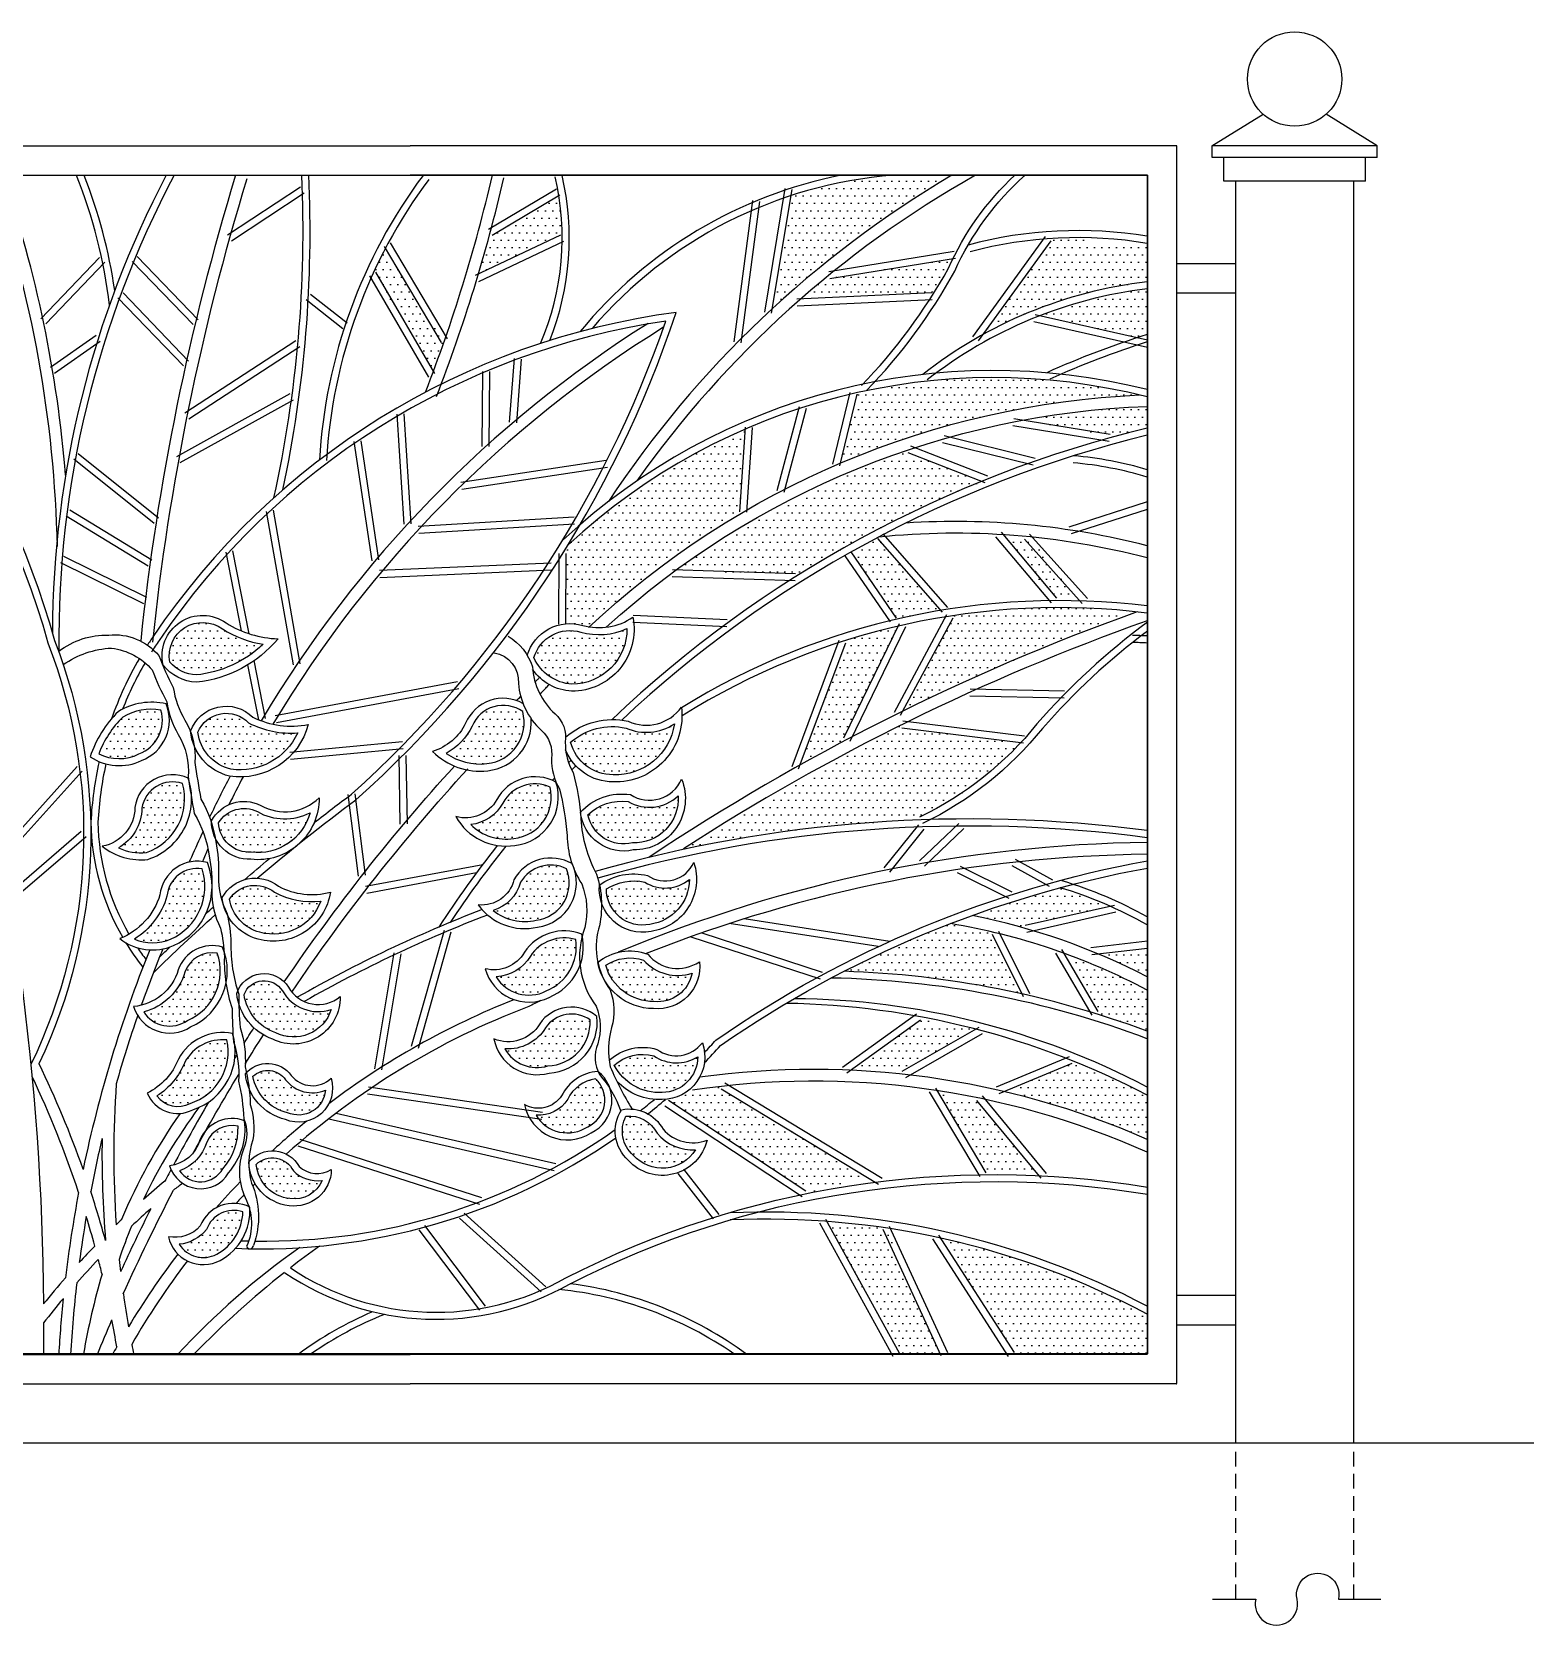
# Model space of a CAD drawing. Extents: x -51224 to -13975, y -20628 to 9094.
# Drawn here: x -42707 to -41440, y -13189 to -11838 of the extents above; entities that cross this region are included whole.
import ezdxf

# ---------------------------------------------------------------- set-up
doc = ezdxf.new("R2010")
doc.units = 0
doc.header["$LTSCALE"] = 5
doc.header["$MEASUREMENT"] = 0
doc.linetypes.add('HIDDEN', pattern=[0.375, 0.25, -0.125])
doc.layers.get('0').update_dxf_attribs({"linetype": 'CONTINUOUS'})
for name, color, linetype in [('0-MISC', 2, 'CONTINUOUS'), ('0-T_BLOCK', 7, 'CONTINUOUS'), ('1', 8, 'CONTINUOUS'), ('4', 4, 'CONTINUOUS'), ('5', 5, 'CONTINUOUS')]:
    doc.layers.add(name, color=color, linetype=linetype)
pattern_1 = [(0, (-24336.928, -16433.38), (3.125, 6.25), [0, -6.25])]

msp = doc.modelspace()

# ---------------------------------------------------------------- hatches: boundary and pattern name
at = {"layer": '0-T_BLOCK'}
h = msp.add_hatch(dxfattribs=at)
h.set_pattern_fill('DOTS', color=2, scale=100, style=0)
h.set_pattern_definition(pattern_1)
h.paths.add_polyline_path([(-42597.4, -12413.1, 0.175439), (-42629.7, -12419.1, 0.105699), (-42650, -12450.2, 0.237244), (-42616, -12450.4, 0.397699)])
h.paths.add_polyline_path([(-42566, -12431.9, 0.310147), (-42538, -12463.3, 0.331679), (-42481.3, -12432.6, -0.135102), (-42522.9, -12424.1, 0.543135)])
h.paths.add_polyline_path([(-42510.7, -12357.4, -0.100632), (-42545.2, -12344.3, 0.678632), (-42589.8, -12372.4, 0.206557), (-42567.4, -12383.4, 0.164112)])
h = msp.add_hatch(dxfattribs=at)
h.set_pattern_fill('DOTS', color=2, scale=100, style=0)
h.set_pattern_definition(pattern_1)
h.paths.add_polyline_path([(-42290.5, -12414.5, 0.482854), (-42333.4, -12426.8, -0.154289), (-42355.5, -12449.9, 0.179163), (-42320.8, -12458.6, 0.461066)])
h.paths.add_polyline_path([(-42248.8, -12391.2, 0.417538), (-42202.1, -12344, -0.175458), (-42241.2, -12347.1, 0.418152), (-42281, -12368.7, 0.279623)])
h.paths.add_polyline_path([(-42249.9, -12440.5, 0.343085), (-42213.9, -12468, 0.38732), (-42161.9, -12424.8, -0.256991), (-42202.9, -12428.4, 0.238603)])
h.paths.add_polyline_path([(-42334.5, -12510.3, 0.24176), (-42298, -12522, 0.456924), (-42267.3, -12478.4, 0.389161), (-42307.1, -12491.7, -0.243716)])
h.paths.add_polyline_path([(-42235.2, -12501.9, 0.426582), (-42197.3, -12525.8, 0.442508), (-42158.6, -12485.9, -0.33145), (-42201.2, -12490.7, 0.226597)])
h.paths.add_polyline_path([(-42253.4, -12547.7, 0.39265), (-42292.3, -12559.2, -0.260347), (-42315.6, -12583.1, 0.23301), (-42279, -12591.3, 0.495449)])
h.paths.add_polyline_path([(-42182.7, -12594.9, 0.373248), (-42149.1, -12556.8, -0.320781), (-42187, -12559.1, 0.200376), (-42219.5, -12564.9, 0.475515)])
h.paths.add_polyline_path([(-42245.5, -12607.7, 0.326721), (-42284, -12621.8, -0.251251), (-42313, -12639.4, 0.39085), (-42270.6, -12651.4, 0.3487)])
h.paths.add_polyline_path([(-42220.1, -12629.6, 0.339354), (-42179.2, -12660.3, 0.393018), (-42146.9, -12636.3, -0.301065), (-42188, -12625.2, 0.228285)])
h.paths.add_polyline_path([(-42233.4, -12676, 0.420371), (-42271.1, -12682.6, -0.283595), (-42305.6, -12700.4, 0.353449), (-42269.2, -12715, 0.418172)])
h.paths.add_polyline_path([(-42179.3, -12706.4, 0.251352), (-42212.9, -12714.4, 0.293768), (-42172.3, -12737.5, 0.413856), (-42142.1, -12707.1, -0.30026)])
h.paths.add_polyline_path([(-42235.3, -12766.5, 0.53355), (-42228.7, -12725.8, 0.246148), (-42252.3, -12743.2, -0.274357), (-42279.2, -12756.8, 0.426612)])
h.paths.add_polyline_path([(-42176.5, -12772.1, 0.313802), (-42203, -12757.6, 0.343134), (-42196.7, -12790.7, 0.501929), (-42143.9, -12786.1, -0.234383)])
h = msp.add_hatch(dxfattribs=at)
h.set_pattern_fill('DOTS', color=2, scale=100, style=0)
h.set_pattern_definition(pattern_1)
h.paths.add_polyline_path([(-42501, -12567.6, 0.442519), (-42539.1, -12573.4, 0.299569), (-42513.4, -12601.6, 0.391506), (-42461.7, -12575.2, -0.155677)])
h.paths.add_polyline_path([(-42562.4, -12547.7, 0.432961), (-42592.2, -12571, -0.183281), (-42619.8, -12607.4, 0.206915), (-42589.1, -12607.4, 0.385547)])
h.paths.add_polyline_path([(-42611.9, -12669.2, 0.422404), (-42574.9, -12676.5, 0.395718), (-42549.6, -12619.3, 0.365015), (-42576.9, -12635.3, -0.262488)])
h.paths.add_polyline_path([(-42500, -12686.8, 0.460328), (-42452.9, -12667.1, -0.355755), (-42494.3, -12651.3, 0.619419), (-42526.8, -12654.3, 0.281137)])
h.paths.add_polyline_path([(-42633.4, -12530.1, 0.130987), (-42609.6, -12533.9, 0.397526), (-42579, -12475.4, 0.465603), (-42613.4, -12496.3, -0.265033)])
h = msp.add_hatch(dxfattribs=at)
h.set_pattern_fill('DOTS', color=2, scale=100, style=0)
h.set_pattern_definition(pattern_1)
h.paths.add_polyline_path([(-42515.5, -12499.3, 0.389173), (-42548.4, -12508.7, 0.421821), (-42520.8, -12533.7, 0.177215), (-42490, -12526.6, -0.001399), (-42482.9, -12520.9, 0.132187), (-42470.8, -12500.3, -0.249963)])
h = msp.add_hatch(dxfattribs=at)
h.set_pattern_fill('DOTS', color=2, scale=100, style=0)
h.set_pattern_definition(pattern_1)
h.paths.add_polyline_path([(-42600.7, -12740.4, 0.371501), (-42572.6, -12746.7, 0.386808), (-42541.3, -12692.9, 0.301201), (-42577, -12711.7, -0.158313)])
h.paths.add_polyline_path([(-42489.9, -12754.6, 0.519187), (-42457.8, -12735.6, -0.334927), (-42491.6, -12726.7, 0.4558), (-42519.3, -12723.7, 0.302013)])
h.paths.add_polyline_path([(-42516.5, -12798.5, 0.356511), (-42487.9, -12827.5, 0.345546), (-42460.7, -12812, -0.232717), (-42485, -12804, 0.508622)])
h.paths.add_polyline_path([(-42531.9, -12766, 0.356786), (-42558.5, -12779.7, -0.242894), (-42581.5, -12803.8, 0.556781), (-42544.8, -12802.1, 0.193031)])
h.paths.add_polyline_path([(-42558.6, -12853.7, -0.199447), (-42581.9, -12866.2, 0.391269), (-42550.2, -12874.7, 0.271334), (-42527.8, -12838.7, 0.407719)])
at = {"layer": '1'}
h = msp.add_hatch(dxfattribs=at)
h.set_pattern_fill('DOTS', color=2, scale=100, style=0)
h.set_pattern_definition(pattern_1)
h.paths.add_polyline_path([(-41926.5, -11959.6), (-41976.3, -11959.6, 0.058953), (-42062.8, -11976.9), (-42078.8, -12072.7, -0.062968)])
h = msp.add_hatch(dxfattribs=at)
h.set_pattern_fill('DOTS', color=2, scale=100, style=0)
h.set_pattern_definition(pattern_1)
h.paths.add_polyline_path([(-42406.2, -12022.8, 0.03394), (-42411.8, -12031.1, 0.006633), (-42416.8, -12041.7), (-42366.1, -12125.7, 0.003684), (-42359.2, -12106.7, -0.000203), (-42357.4, -12101.6)])
h.paths.add_polyline_path([(-42258.3, -12010.2, 0.051876), (-42257.5, -11998.3, 0.005273), (-42257.8, -11993.5, 0.069358), (-42261.8, -11978.1), (-42318.8, -12011.2, -0.00598), (-42327.9, -12043.1)])
h = msp.add_hatch(dxfattribs=at)
h.set_pattern_fill('DOTS', color=2, scale=100, style=0)
h.set_pattern_definition(pattern_1)
h.paths.add_polyline_path([(-41760.8, -12017.4), (-41840.9, -12013.1), (-41899.8, -12094.2, -0.045603), (-41835, -12066.3, -0.050154), (-41760.8, -12049.9)])
h.paths.add_polyline_path([(-41760.8, -12056, 0.062845), (-41851.6, -12078.6), (-41769.8, -12097.2), (-41760.8, -12094.7)])
h = msp.add_hatch(dxfattribs=at)
h.set_pattern_fill('DOTS', color=2, scale=100, style=0)
h.set_pattern_definition(pattern_1)
h.paths.add_polyline_path([(-41933.2, -12044.9, 0.000677), (-41932.6, -12043.8, 0.046061), (-41926.6, -12030.4), (-42034, -12046.9, 0.006898), (-42052.5, -12062.6), (-41943.6, -12059, 0.055018)])
h = msp.add_hatch(dxfattribs=at)
h.set_pattern_fill('DOTS', color=2, scale=100, style=0)
h.set_pattern_definition(pattern_1)
h.paths.add_polyline_path([(-42101.8, -12176.4, 0.047497), (-42182.9, -12218.7, 0.04172), (-42252.1, -12273.2, -0.001406), (-42255, -12277.8), (-42253.9, -12338.4, -0.029876), (-42244, -12340.3, -0.030577), (-42239.5, -12341.4, 0.026905), (-42234.1, -12342.5, -0.068441), (-42106.4, -12244.9)])
h.paths.add_polyline_path([(-41770.4, -12146, 0.049915), (-41866.9, -12131.7, 0.007436), (-41882.6, -12131.2, 0.064152), (-42007, -12145.3), (-42021.2, -12203.7, -0.088793)])
h.paths.add_polyline_path([(-41901.3, -12219.2), (-41943.3, -12202.9), (-41967.6, -12193.9, 0.051965), (-42160.9, -12294.8), (-42055.1, -12297.6, -0.043163)])
h = msp.add_hatch(dxfattribs=at)
h.set_pattern_fill('DOTS', color=2, scale=100, style=0)
h.set_pattern_definition(pattern_1)
h.paths.add_polyline_path([(-41760.8, -12155.6, 0.016771), (-41809, -12159, 0.021269), (-41864.8, -12167.4), (-41788.5, -12181.1, -0.007125), (-41760.8, -12174)])
h = msp.add_hatch(dxfattribs=at)
h.set_pattern_fill('DOTS', color=2, scale=100, style=0)
h.set_pattern_definition(pattern_1)
h.paths.add_polyline_path([(-41860.8, -12266.3, 0.004474), (-41872.3, -12265.3), (-41882, -12265.8), (-41839, -12320.3, -0.008665), (-41817.8, -12320.5)])
h.paths.add_polyline_path([(-41772.4, -12329.6, 0.063677), (-41925.6, -12333), (-41967.5, -12412.9, -0.005616), (-41908.5, -12385.9, -0.006126), (-41865.8, -12367.4, -0.008716)])
h.paths.add_polyline_path([(-41868.7, -12441.5), (-41971.4, -12426.8), (-42154.2, -12530.9, -0.020091), (-42057.2, -12514.8, -0.021363), (-41959.4, -12506.5, 0.09798)])
h = msp.add_hatch(dxfattribs=at)
h.set_pattern_fill('DOTS', color=2, scale=100, style=0)
h.set_pattern_definition(pattern_1)
h.paths.add_polyline_path([(-41989.5, -12267.6), (-42007.4, -12276.5, 0.001349), (-42012.1, -12279.1), (-41973.3, -12336, -0.013923), (-41954.7, -12332, -0.007756), (-41936.1, -12328.6)])
h = msp.add_hatch(dxfattribs=at)
h.set_pattern_fill('DOTS', color=2, scale=100, style=0)
h.set_pattern_definition(pattern_1)
h.paths.add_polyline_path([(-41972.2, -12341.9, 0.018895), (-42016.2, -12353.9), (-42055.2, -12459.7, -0.000667), (-42050.8, -12457.2, -0.072237), (-42020, -12440.5), (-42010.9, -12421.9)])
h = msp.add_hatch(dxfattribs=at)
h.set_pattern_fill('DOTS', color=2, scale=100, style=0)
h.set_pattern_definition(pattern_1)
h.paths.add_polyline_path([(-41813.5, -12570.9, 0.009549), (-41834.6, -12563.8, 0.021131), (-41909.5, -12587.4, -0.018498), (-41869.2, -12596.9), (-41792.6, -12579.4, 0.015675)])
h.paths.add_polyline_path([(-41892.9, -12601.2, 0.01617), (-41927.8, -12594.2, 0.026634), (-42018, -12634.7, -0.025971), (-41934.6, -12641.7, -0.020328), (-41867.3, -12653.5)])
h.paths.add_polyline_path([(-41831.1, -12619.5), (-41803, -12671.1, -0.013836), (-41760.8, -12685.5), (-41760.8, -12650.6, 0.034969)])
h = msp.add_hatch(dxfattribs=at)
h.set_pattern_fill('DOTS', color=2, scale=100, style=0)
h.set_pattern_definition(pattern_1)
h.paths.add_polyline_path([(-41760.8, -12615), (-41800.5, -12619.6), (-41777.3, -12631.1, -0.008224), (-41760.8, -12639.3)])
h = msp.add_hatch(dxfattribs=at)
h.set_pattern_fill('DOTS', color=2, scale=100, style=0)
h.set_pattern_definition(pattern_1)
h.paths.add_polyline_path([(-42124.2, -12732.6), (-42146.6, -12735.6), (-42157, -12740, -0.01747), (-42159.3, -12741), (-42166.8, -12744.2), (-42046.7, -12822.6, -0.131285), (-41997.6, -12814.3, -0.001749), (-41992.1, -12813.6)])
h.paths.add_polyline_path([(-41906.8, -12684.1), (-41953.2, -12675.8), (-42011.7, -12718.6), (-41968.6, -12719.5)])
h.paths.add_polyline_path([(-41905.7, -12744.2), (-41937.8, -12737.9), (-41897.5, -12805.6), (-41881.7, -12807.2, -0.009044), (-41852.9, -12808)])
h.paths.add_polyline_path([(-41790.8, -12725, 0.02691), (-41824.6, -12712.5), (-41863.6, -12728.7), (-41881.9, -12736.8, -0.045422), (-41760.8, -12777.3), (-41760.8, -12739.7, 0.012188)])
h = msp.add_hatch(dxfattribs=at)
h.set_pattern_fill('DOTS', color=2, scale=100, style=0)
h.set_pattern_definition(pattern_1)
h.paths.add_polyline_path([(-41982.7, -12852.3, 0.00242), (-41989.3, -12851.4, -0.065094), (-42032.1, -12847.7), (-41972.1, -12959.1), (-41935.6, -12959.1)])
h.paths.add_polyline_path([(-41935.1, -12861.1), (-41872.7, -12959.1), (-41760.8, -12959.1), (-41760.8, -12925.5, 0.067862)])

# ---------------------------------------------------------------- linework, layer by layer
at = {"color": 3}
for p, q in [((-43036, -11934.6), (-42385.9, -11934.6)), ((-41735.8, -11934.6), (-42385.9, -11934.6)), ((-41735.8, -12984.1), (-41735.8, -11934.6)), ((-43011, -11959.6), (-42385.9, -11959.6)), ((-41760.8, -11959.6), (-42385.9, -11959.6)), ((-41760.8, -12959.1), (-41760.8, -11959.6)), ((-41685.8, -12034.6), (-41735.8, -12034.6)), ((-41685.8, -12059.6), (-41735.8, -12059.6))]:
    msp.add_line(p, q, dxfattribs=at)
for p, q in [((-41565.8, -11934.6), (-41705.8, -11934.6)), ((-41705.8, -11944.6), (-41705.8, -11934.6)), ((-41565.8, -11944.6), (-41705.8, -11944.6)), ((-41695.8, -11964.6), (-41695.8, -11944.6)), ((-41575.8, -11964.6), (-41575.8, -11944.6)), ((-41565.8, -11944.6), (-41565.8, -11934.6)), ((-41575.8, -11964.6), (-41695.8, -11964.6)), ((-41685.8, -13034.6), (-41685.8, -11964.6)), ((-41585.8, -13034.6), (-41585.8, -11964.6))]:
    msp.add_line(p, q)
msp.add_lwpolyline([(-43011, -11959.6), (-41760.8, -11959.6), (-41760.8, -12959.1), (-43011, -12959.1)], close=True, dxfattribs=at)
msp.add_circle((-41635.9, -11878), 40)
at = {"layer": '0-MISC', "color": 8}
msp.add_lwpolyline([(-41705.5, -13167.2), (-41668.9, -13167.2, 1.253566), (-41633.8, -13167.2, -1.253566), (-41598.7, -13167.2), (-41562.9, -13167.2)], format="xyb", dxfattribs=at)
at = {"layer": '0-T_BLOCK'}
for p, q in [((-41706, -11934.6), (-41662.7, -11907.7)), ((-41565.8, -11934.6), (-41609.2, -11907.7))]:
    msp.add_line(p, q, dxfattribs=at)
for centre in [(-41761.3, -12959.1), (-41736.3, -12984.1)]:
    msp.add_arc(centre, 0.5, 270, 0, dxfattribs=at)
at = {"layer": '1'}
for p, q in [((-42540.8, -12010.2), (-42479, -11969.5)), ((-42319.4, -12005.2), (-42261.9, -11971.2)), ((-42085.3, -12075.6), (-42067.9, -11970.8)), ((-42079.4, -12076.6), (-42062, -11971.8)), ((-42537.5, -12015.2), (-42475.7, -11974.5)), ((-42316.4, -12010.3), (-42258.9, -11976.3)), ((-42111.3, -12100.9), (-42095.4, -11981)), ((-42105.3, -12101.7), (-42089.4, -11981.8)), ((-42330.4, -12044.2), (-42258.3, -12010.2)), ((-41908.9, -12096.5), (-41847.3, -12011.6)), ((-42359.4, -12101.4), (-42407.8, -12020)), ((-42354.2, -12098.3), (-42402.7, -12016.9)), ((-42327.8, -12049.6), (-42255.7, -12015.6)), ((-42031, -12041.2), (-41924.5, -12024)), ((-41904, -12100), (-41842.5, -12015.2)), ((-42699.2, -12081.3), (-42649.3, -12029.3)), ((-42694.9, -12085.5), (-42645, -12033.4)), ((-42570.1, -12086.3), (-42621.7, -12032.8)), ((-42565.8, -12082.1), (-42617.4, -12028.6)), ((-42030.1, -12047.1), (-41923.5, -12030)), ((-42370, -12130.8), (-42420.2, -12044.9)), ((-42364.9, -12127.8), (-42415, -12041.9)), ((-42578.2, -12121.3), (-42633.8, -12063.5)), ((-42573.9, -12117.2), (-42629.4, -12059.3)), ((-42474.1, -12065), (-42443.1, -12089.5)), ((-42470.4, -12060.3), (-42439.3, -12084.8)), ((-42058, -12064.3), (-41943.6, -12059)), ((-42057.7, -12070.3), (-41943.3, -12065)), ((-41855.9, -12077.7), (-41760.8, -12099.3)), ((-41857.2, -12083.5), (-41760.8, -12105.4)), ((-42690.9, -12122.4), (-42652.1, -12095.3)), ((-42687.5, -12127.4), (-42648.7, -12100.3)), ((-42576.9, -12161.2), (-42482.8, -12099.7)), ((-42573.6, -12166.2), (-42479.5, -12104.7)), ((-42301.6, -12169.1), (-42297.4, -12115)), ((-42295.6, -12169.5), (-42291.4, -12115.5)), ((-42324.9, -12189.7), (-42324.4, -12125.9)), ((-42318.9, -12189.7), (-42318.4, -12125.9)), ((-42583.8, -12198.1), (-42487.7, -12144.8)), ((-42027.6, -12204.5), (-42012.8, -12143.9)), ((-42021.7, -12205.9), (-42007, -12145.3)), ((-42580.9, -12203.3), (-42484.8, -12150.1)), ((-42074.6, -12226.8), (-42055.7, -12155.6)), ((-42068.8, -12228.3), (-42049.9, -12157.1)), ((-42391.1, -12255.6), (-42396.9, -12162.3)), ((-42385.2, -12255.2), (-42390.9, -12161.9)), ((-42106.4, -12244.9), (-42101.5, -12173.2)), ((-42100.4, -12245.3), (-42095.6, -12173.6)), ((-41874.9, -12171.8), (-41793.2, -12185.2)), ((-41873.9, -12165.9), (-41792.2, -12179.3)), ((-42418.3, -12286.7), (-42433.4, -12185.5)), ((-42412.4, -12285.8), (-42427.4, -12184.7)), ((-41934.5, -12186.1), (-41857.5, -12205.3)), ((-41933.1, -12180.3), (-41856, -12199.4)), ((-42603.1, -12255), (-42671.2, -12200.5)), ((-42599.4, -12250.4), (-42667.4, -12195.8)), ((-42343.1, -12219.9), (-42219.6, -12201.2)), ((-41898.3, -12220.3), (-41963.7, -12194.9)), ((-41896.1, -12214.7), (-41961.5, -12189.4)), ((-42342.2, -12225.9), (-42218.7, -12207.1)), ((-41827, -12257.7), (-41760.8, -12236.4)), ((-42608, -12291.1), (-42677.6, -12248.7)), ((-42604.9, -12286), (-42674.5, -12243.6)), ((-42485, -12374.9), (-42507.8, -12244.8)), ((-42479.1, -12373.9), (-42501.8, -12243.7)), ((-42379.1, -12257.1), (-42246.9, -12249.3)), ((-42378.7, -12263.1), (-42246.5, -12255.3)), ((-41825.2, -12263.4), (-41760.8, -12242.7)), ((-41989.5, -12267.6), (-41934.9, -12330)), ((-41985, -12263.7), (-41930.4, -12326.1)), ((-41889.5, -12266.2), (-41842.5, -12322.2)), ((-41884.9, -12262.3), (-41837.9, -12318.3)), ((-41816, -12322.7), (-41865.1, -12268.1)), ((-41811.5, -12318.6), (-41860.6, -12264.1)), ((-42529.1, -12345.9), (-42542.1, -12279.2)), ((-42522.5, -12348.4), (-42536.2, -12278.1)), ((-42260, -12340.3), (-42259.6, -12280.4)), ((-42254, -12340.3), (-42253.6, -12280.5)), ((-42017.2, -12282.3), (-41978.8, -12338.4)), ((-42012.2, -12278.9), (-41973.9, -12335.1)), ((-42611.9, -12323.1), (-42682.1, -12288.3)), ((-42609.3, -12317.7), (-42679.5, -12282.9)), ((-42412, -12294.6), (-42266.3, -12288.2)), ((-42411.7, -12300.6), (-42266.1, -12294.2)), ((-42163.6, -12293.8), (-42059.3, -12297.3)), ((-42163.8, -12299.8), (-42059.5, -12303.3)), ((-42117.2, -12336.7), (-42196.9, -12333)), ((-41975.3, -12414.8), (-41930.9, -12332)), ((-41970, -12417.6), (-41925.6, -12334.8)), ((-42117.5, -12342.7), (-42197.2, -12339)), ((-42018.1, -12436.8), (-41971.1, -12339.8)), ((-42012.7, -12439.4), (-41965.7, -12342.4)), ((-42062.1, -12460.9), (-42022.2, -12353.9)), ((-42056.5, -12463), (-42016.6, -12356)), ((-42514.4, -12421.4), (-42523.5, -12374.7)), ((-42508.6, -12420.3), (-42518.1, -12371.2)), ((-42500.3, -12417.7), (-42345.9, -12388.9)), ((-42499.2, -12423.6), (-42344.8, -12394.8)), ((-41911.3, -12401.1), (-41831.2, -12402.8)), ((-41911.1, -12395.1), (-41831.1, -12396.8)), ((-41968.9, -12428.3), (-41865.9, -12441)), ((-41968.2, -12422.4), (-41865.1, -12435)), ((-42392.5, -12440), (-42487.9, -12449)), ((-42391.9, -12446), (-42487.3, -12455)), ((-42394.3, -12509.8), (-42395.4, -12451.8)), ((-42388.3, -12509.7), (-42389.4, -12451.7)), ((-42734.6, -12534.4), (-42668.4, -12461)), ((-42730.2, -12538.4), (-42664, -12465)), ((-42429.7, -12554), (-42438.6, -12484.8)), ((-42423.8, -12553.2), (-42432.6, -12484.1)), ((-41984, -12547), (-41954.7, -12510.4)), ((-41954, -12541.1), (-41920.6, -12509.4)), ((-42728.1, -12570.3), (-42664.8, -12515.8)), ((-42724.2, -12574.8), (-42660.8, -12520.3)), ((-41979.3, -12550.7), (-41950, -12514.1)), ((-41949.9, -12545.4), (-41916.4, -12513.7)), ((-42423.8, -12562.4), (-42324.4, -12544)), ((-42422.7, -12568.3), (-42329.7, -12551)), ((-41922.1, -12551), (-41878.3, -12572.7)), ((-41919.5, -12545.6), (-41875.6, -12567.3)), ((-41875.8, -12545), (-41844.1, -12562.4)), ((-41872.9, -12539.7), (-41841.2, -12557.2)), ((-41864.4, -12595.5), (-41788.7, -12578.5)), ((-41979.2, -12609.3), (-42102.8, -12590.2)), ((-41863.1, -12601.4), (-41787.4, -12584.4)), ((-42384.7, -12698.2), (-42356.9, -12599.7)), ((-42378.9, -12699.8), (-42351.2, -12601.3)), ((-42148, -12605.4), (-42038.3, -12641)), ((-42138.7, -12602.1), (-42036.5, -12635.3)), ((-41989, -12613.8), (-42115.3, -12594.2)), ((-41892.4, -12603.3), (-41866.1, -12656)), ((-41887, -12600.6), (-41860.7, -12653.4)), ((-42399.8, -12619), (-42416.1, -12717.4)), ((-42393.9, -12620), (-42410.2, -12718.4)), ((-41838.8, -12619.2), (-41807.9, -12671.9)), ((-41833.7, -12616.2), (-41802.7, -12668.8)), ((-41808.6, -12614.6), (-41760.8, -12608.9)), ((-41807.9, -12620.5), (-41760.8, -12615)), ((-42019.2, -12716), (-41956.7, -12670.9)), ((-42015.7, -12720.8), (-41953.2, -12675.8)), ((-41968.6, -12719.5), (-41903.5, -12682.2)), ((-41965.7, -12724.7), (-41900.5, -12687.4)), ((-41888.8, -12732.7), (-41826.9, -12707)), ((-41886.5, -12738.2), (-41824.6, -12712.5)), ((-42422.1, -12738.5), (-42274.4, -12760)), ((-42421.3, -12732.6), (-42273.6, -12754.1)), ((-41988.9, -12815.6), (-42122.1, -12734.7)), ((-41985.7, -12810.4), (-42119, -12729.6)), ((-41902.6, -12808.7), (-41945.5, -12736.8)), ((-41897.5, -12805.6), (-41940.3, -12733.8)), ((-41901, -12740.4), (-41846.5, -12806.3)), ((-42448.8, -12755), (-42262.4, -12797.8)), ((-42053.6, -12826.1), (-42170.1, -12749.2)), ((-42050.3, -12821.1), (-42166.8, -12744.2)), ((-41905.7, -12744.2), (-41851.1, -12810.1)), ((-42455, -12759.7), (-42263.7, -12803.6)), ((-42325.1, -12826.9), (-42479.1, -12777.3)), ((-42327, -12832.6), (-42480.9, -12783)), ((-42128.6, -12844.6), (-42158.7, -12806.3)), ((-42123.9, -12840.9), (-42154, -12802.6)), ((-42344.1, -12844.1), (-42274.8, -12906.6)), ((-42340.1, -12839.7), (-42270.8, -12902.2)), ((-42038.9, -12847.9), (-41976.6, -12961.1)), ((-42033.6, -12845), (-41971.4, -12958.2)), ((-42378.5, -12854), (-42327.1, -12922.2)), ((-42373.7, -12850.4), (-42322.3, -12918.6)), ((-41935.6, -12960.9), (-41984.9, -12853.7)), ((-41930.1, -12958.4), (-41979.5, -12851.1)), ((-41878.5, -12961.3), (-41942.6, -12861.7)), ((-41873.5, -12958), (-41937.6, -12858.4))]:
    msp.add_line(p, q, dxfattribs=at)
at = {"layer": '1', "color": 1, "linetype": 'HIDDEN', "ltscale": 10}
for p, q in [((-41685.8, -13167.2), (-41685.8, -13037.7)), ((-41585.8, -13167.2), (-41585.8, -13037.7))]:
    msp.add_line(p, q, dxfattribs=at)
at = {"layer": '1', "color": 4}
for points in [[(-42986.3, -11959.6, -0.147388), (-42772.3, -12358.4, -0.063736), (-42696.9, -12916.8, -0.063736)], [(-42975.1, -11959.6, -0.174235), (-42693.2, -12356, -0.208179), (-42707.6, -12713.7, -0.208179)], [(-42964.7, -11959.6, -0.171094), (-42687.5, -12354.1, -0.205998), (-42700.7, -12713.1, -0.205998)], [(-42003.3, -12138, 0.066058), (-41929.4, -12038.3, -0.099356), (-41873.3, -11959.6, -0.099356)], [(-41998.9, -12142.2, 0.066191), (-41924.1, -12040.9, -0.106475), (-41864.4, -11959.6)], [(-42160.3, -12075.9, 0.214516), (-42603.9, -12350.7, 0.007589), (-42609, -12358.5, 0.007589)], [(-42515.8, -12555.8, -0.016374), (-42432, -12489.3, 0.13015), (-42160.3, -12075.9)], [(-42169.2, -12083.2, 0.210495), (-42598.9, -12354.1, 0.009874), (-42605.4, -12364.1, 0.009874)], [(-42184.2, -12085.3, 0.118379), (-42512.3, -12422.2, 0.118379)], [(-42171, -12088.5, 0.119547), (-42502.4, -12425.1)], [(-42467.4, -12508.6, -0.006045), (-42435.8, -12484.6, 0.127504), (-42169.2, -12083.2, 0.127504)], [(-42234.7, -12343.2, -0.179235), (-41767.4, -12145.9, -0.179235)], [(-42219.6, -12342.8, -0.177385), (-41760.8, -12155.6, -0.177385)], [(-42286.7, -12366.7, -0.414967), (-42239.5, -12341.4, 0.218355), (-42197, -12334.4, -0.473511), (-42249, -12397.2, -0.226882), (-42282.1, -12378.8, -0.226882)], [(-42684, -12363.3, -0.168907), (-42641.6, -12349.5, -0.249457), (-42599.1, -12366.9, 0.03088), (-42586.8, -12394, 0.100136), (-42577, -12421.6, -0.158377), (-42568.6, -12457.6, 0.008948), (-42563.4, -12488.7, -0.100671), (-42550.8, -12524.7, -0.062282), (-42548.6, -12553.9, 0.120989), (-42541.2, -12585.9, -0.052555), (-42537.9, -12610.4, 0.089477), (-42531.3, -12654.1, 0.022272), (-42530.1, -12682.4, -0.097925), (-42525.9, -12715.6, -0.050393), (-42521.5, -12747.6, -0.112896), (-42519.4, -12777.6, 0.1518), (-42520.4, -12814.3, -0.192061), (-42518.9, -12867.2, -16.256874)], [(-41760.8, -12338.7, 0.054888), (-41854.4, -12424.9, -0.112657), (-41954, -12503.9)], [(-41760.8, -12346.2, 0.052903), (-41849.8, -12428.8, -0.112551), (-41951.5, -12509.4)], [(-42680.1, -12374.6, -0.14309), (-42639.2, -12360.6, -0.184664), (-42604.7, -12379.1, 0.03088), (-42592.4, -12406.1, 0.100136), (-42582.6, -12433.8, -0.158377), (-42574.2, -12469.8, 0.008948), (-42569, -12500.9, -0.100671), (-42556.4, -12536.8, -0.062282), (-42554.2, -12566.1, 0.120989), (-42546.8, -12598, -0.052555), (-42543.5, -12622.5, 0.089477), (-42536.9, -12666.3, 0.022272), (-42535.7, -12694.6, -0.097925), (-42531.5, -12727.8, -0.050393), (-42527.1, -12759.8, -0.209993), (-42527.4, -12785.5, 0.197948), (-42526, -12826.5, -0.229576), (-42524.6, -12868, -16.256874)], [(-42302.9, -12350.5, -0.186863), (-42282.3, -12376.6, 0.1907), (-42263.1, -12416.3, -0.252134), (-42254.4, -12440.3, 0.139232), (-42247.7, -12466, -0.045981), (-42241.1, -12505.4, 0.111), (-42227.9, -12552.3, -0.144561), (-42226.2, -12598.9, 0.22353), (-42216.4, -12650.4, -0.165363), (-42215.1, -12682.3, 0.118044), (-42216.2, -12715.8, 0.037668), (-42197.7, -12751.6, 0.037668)], [(-42615.6, -12369.4, 0.045842), (-42639.3, -12420.7)], [(-42610.8, -12373.1, 0.036089), (-42629.8, -12412.3)], [(-42314.6, -12364.5, -0.378866), (-42294.1, -12390.5, 0.1907), (-42274.8, -12430.3, -0.252134), (-42266.1, -12454.3, 0.139232), (-42259.4, -12479.9, -0.045981), (-42252.9, -12519.4, 0.140758), (-42240.5, -12560.5, -0.155026), (-42237.8, -12597.5, 0.256829), (-42228.2, -12664.3, -0.165363), (-42226.8, -12696.2, 0.232015), (-42225.4, -12722.3, -0.096099), (-42207.3, -12753.2, -0.096099)], [(-42280.3, -12389.7, -0.000437), (-42278.2, -12387.6, -0.000975), (-42276.3, -12385.5, -0.000975)], [(-42290.3, -12407.5, 0.446759), (-42338.9, -12424.3, -0.203971), (-42366.9, -12448.3, 0.225979), (-42320.2, -12464.6, 0.405502), (-42283.4, -12420.5, 0.405502)], [(-42295.7, -12405.1, -0.000738), (-42292.2, -12401.5)], [(-42275.9, -12399.4, -0.001039), (-42270.9, -12394.6, -0.001437), (-42268.2, -12391.5, -0.001437)], [(-42254.1, -12436.2, -0.242831), (-42201, -12422.7, 0.358992), (-42155.9, -12410.7, -0.464995), (-42214, -12474, -0.308457), (-42254.1, -12447, -0.308457)], [(-42649.7, -12456.9, 0.04199), (-42656.7, -12508.1, 0.127799), (-42629.7, -12606)], [(-42644, -12458.8, 0.041284), (-42650.7, -12508.2, 0.127883), (-42624.4, -12603.2)], [(-42538.6, -12469.3, 0.009651), (-42556, -12504, 0.009651)], [(-42527.6, -12469.8, 0.006661), (-42539.7, -12493.4, 0.006661)], [(-42492.7, -12643.7, -0.03452), (-42348.4, -12460.6)], [(-42486.4, -12652.3, -0.035921), (-42337, -12462.9)], [(-42561.6, -12516.1, 0.005939), (-42571.4, -12537.9, 0.001097), (-42573.5, -12542.2)], [(-42490, -12526.6, -0.001399), (-42482.9, -12520.9)], [(-41760.8, -12525.4, 0.095937), (-42209.6, -12618.6, 0.095937)], [(-42557.4, -12530.9, 0.00294), (-42562.1, -12541.7)], [(-42526.5, -12557, -0.004235), (-42505.3, -12539.1)], [(-41760.8, -12535.4, 0.091364), (-42185.8, -12619.7, 0.091364)], [(-42136.5, -12712.3, 0.009677), (-42122.7, -12697.6, -0.106682), (-41760.8, -12547.1)], [(-42136.3, -12703.5, 0.006895), (-42126.6, -12693, -0.107168), (-41760.8, -12541)], [(-42545.9, -12573.9, -0.000136), (-42545.2, -12573.3, -0.000136)], [(-42603.9, -12636.2, -0.011043), (-42551.3, -12586.8)], [(-42559, -12585.6, -0.001243), (-42552.9, -12580.2, -0.001243)], [(-42543.8, -12580.1, -0.00001), (-42543.7, -12580, -0.00001)], [(-42627.1, -12610.5, 0.031268), (-42612.6, -12631.1, 0.031268)], [(-42617.2, -12614.7, 0.015546), (-42610.1, -12624.6, 0.015546)], [(-42595.7, -12615.7, 0.011897), (-42614, -12663.5, 0.011897)], [(-42598.5, -12622.6, -0.001895), (-42589.5, -12614)], [(-42275.3, -12659.6, 0.002359), (-42285.4, -12664.6, 0.092106), (-42491, -12789.8, 0.092106)], [(-42297.9, -12658.8, 0.067671), (-42455, -12747.1, 0.067671)], [(-42617, -12672.2, 0.014067), (-42635.2, -12730, 0.014067)], [(-42526.8, -12695.8, -0.002318), (-42518.4, -12682.6, -0.002318)], [(-42525.8, -12713.1, -0.004305), (-42510.3, -12688.6, -0.004305)], [(-42217.1, -12710.1, -0.260156), (-42176.7, -12700.9, 0.410248), (-42138.1, -12695.3, -0.512348), (-42172.1, -12743.5, -0.222218), (-42210.7, -12727.8, -0.452913)], [(-42534.6, -12708.4, -0.000498), (-42532.8, -12705.5, -0.000498)], [(-42213.1, -12714.5, -0.253116), (-42179.3, -12706.4, 0.30026), (-42142.1, -12707.1, -0.413856), (-42172.3, -12737.5, -0.293768), (-42212.9, -12714.4, -0.293768)], [(-42569.3, -12787.9, -0.011299), (-42531.3, -12722.1)], [(-42206.6, -12752.1, -0.332028), (-42171.5, -12768.7, 0.311183), (-42134.1, -12777.9, -0.601436), (-42201, -12795, -0.370087), (-42206.6, -12752.1, -1.078008)], [(-42190.6, -12752.9, 0.007346), (-42178.8, -12743.3)], [(-42184.3, -12755.6, 0.009249), (-42169.5, -12743.3)], [(-42517.7, -12863.5, 0.159494), (-42212, -12768.9)], [(-42473.7, -12761.8, 0.014382), (-42502.8, -12786.9, 0.014382)], [(-42203, -12757.6, -0.313802), (-42176.5, -12772.1, 0.234383), (-42143.9, -12786.1, -0.501929), (-42196.7, -12790.7, -0.343134), (-42203, -12757.6, -0.343134)], [(-42647.2, -12776.4, 0.010714), (-42656.8, -12821.5)], [(-42534, -12869.6, 0.163819), (-42211.5, -12775.9)], [(-42521.5, -12804.7, 0.000338), (-42522.2, -12805.4)], [(-42487.5, -12886.3, 0.284288), (-42253.8, -12894.7, -0.16057), (-41760.8, -12817.7)], [(-42629.2, -12908.3, -0.014535), (-42586.6, -12820.3)], [(-42530, -12813.3, 0.011364), (-42550.8, -12835.5)], [(-42517.5, -12814.8, 0.001037), (-42519.4, -12816.7)], [(-42492.1, -12890.4, 0.285875), (-42250.9, -12900, -0.160848), (-41760.8, -12823.8, -0.160848)], [(-42526.9, -12824.4, 0.00371), (-42533.6, -12831.5)], [(-42529.2, -12863.2, 0.00309), (-42522.8, -12863.4, 0.00309)], [(-42582.9, -12874.5, 0.027871), (-42624.8, -12936.1, 0.027871)], [(-42574.8, -12880.3, 0.032327), (-42622.1, -12951.1, 0.032327)], [(-42668.7, -12899, 0.014161), (-42674, -12959.6)], [(-42680.2, -12912.3, 0.010932), (-42684, -12959.6)], [(-42651.2, -12959.6, -0.004733), (-42638.9, -12930.3, -0.004733)], [(-42696.9, -12932.8, -0.003033), (-42697, -12959.8)], [(-42634.8, -12953.2, 0.002735), (-42638.3, -12959.6)]]:
    msp.add_lwpolyline(points, format="xyb", dxfattribs=at)
for points in [[(-42595.4, -12375, -0.693512), (-42541.9, -12339.3, 0.134591), (-42498, -12352.7, -0.196581), (-42567.2, -12389.5, -0.220919)], [(-42589.8, -12372.4, -0.678632), (-42545.2, -12344.3, 0.100632), (-42510.7, -12357.4, -0.164112), (-42567.4, -12383.4, -0.206557)], [(-42281, -12368.7, -0.418152), (-42241.2, -12347.1, 0.175458), (-42202.1, -12344, -0.417538), (-42248.8, -12391.2, -0.279623)], [(-42592.9, -12407.9, 0.196169), (-42633.4, -12414.4, 0.121333), (-42657.3, -12452.8, 0.267544), (-42613.7, -12455.9, 0.424854)], [(-42597.4, -12413.1, 0.175439), (-42629.7, -12419.1, 0.105699), (-42650, -12450.2, 0.237244), (-42616, -12450.4, 0.397699)], [(-42572.1, -12431, -0.548134), (-42519.3, -12419.2, 0.16447), (-42472.3, -12425.4, -0.381849), (-42539.2, -12469.2, -0.322068)], [(-42566, -12431.9, -0.543135), (-42522.9, -12424.1, 0.135102), (-42481.3, -12432.6, -0.331679), (-42538, -12463.3, -0.310147)], [(-42290.5, -12414.5, 0.482854), (-42333.4, -12426.8, -0.154289), (-42355.5, -12449.9, 0.179163), (-42320.8, -12458.6, 0.461066)], [(-42249.9, -12440.5, -0.238603), (-42202.9, -12428.4, 0.256991), (-42161.9, -12424.8, -0.38732), (-42213.9, -12468, -0.343085)], [(-42574.2, -12470.8, 0.500179), (-42619.4, -12495.8, -0.361189), (-42647, -12528.7, 0.198244), (-42608.3, -12539.8, 0.417673)], [(-42262.3, -12474.2, 0.414303), (-42312.5, -12489.1, -0.350219), (-42347.1, -12503.4, 0.319457), (-42297.2, -12527.9, 0.476626)], [(-42241.6, -12499.8, -0.251803), (-42199.2, -12484.9, 0.458485), (-42155.8, -12471.8, -0.537347), (-42196.7, -12531.8, -0.446147)], [(-42579, -12475.4, 0.465603), (-42613.4, -12496.3, -0.265033), (-42633.4, -12530.1, 0.130987), (-42609.6, -12533.9, 0.397526)], [(-42267.3, -12478.4, 0.391824), (-42307.3, -12492, -0.241606), (-42334.5, -12510.3, 0.24176), (-42298, -12522, 0.456924)], [(-42554.4, -12507.1, -0.407265), (-42512.7, -12494, 0.334187), (-42463.1, -12487.5, -0.451391), (-42521, -12539.7, -0.43311)], [(-42548.4, -12508.7, -0.389173), (-42515.5, -12499.3, 0.249963), (-42470.8, -12500.3, -0.372734), (-42520.8, -12533.7, -0.421821)], [(-42235.2, -12501.9, -0.226597), (-42201.2, -12490.7, 0.33145), (-42158.6, -12485.9, -0.442508), (-42197.3, -12525.8, -0.426582)], [(-42248.7, -12543.4, 0.418208), (-42297.9, -12557, -0.375782), (-42328.2, -12578.4, 0.303142), (-42278, -12597.2, 0.511006)], [(-42557.9, -12542.5, 0.461543), (-42598.1, -12569.8, -0.22665), (-42632.2, -12607, 0.275832), (-42586.7, -12612.9, 0.404152)], [(-42562.4, -12547.7, 0.432961), (-42592.2, -12571, -0.183281), (-42619.8, -12607.4, 0.206915), (-42589.1, -12607.4, 0.385547)], [(-42253.4, -12547.7, 0.39265), (-42292.3, -12559.2, -0.260347), (-42315.6, -12583.1, 0.23301), (-42279, -12591.3, 0.495449)], [(-42225.4, -12561.6, -0.223258), (-42184.6, -12553.5, 0.465813), (-42145.4, -12542.4, -0.46848), (-42181.7, -12600.9, -0.501171)], [(-42545.4, -12572.1, -0.458959), (-42497.7, -12562.5, 0.192137), (-42453.6, -12567.5, -0.451828), (-42514.9, -12607.4, -0.314399)], [(-42539.1, -12573.4, -0.442519), (-42501, -12567.6, 0.155677), (-42461.7, -12575.2, -0.391506), (-42513.4, -12601.6, -0.299569)], [(-42219.5, -12564.9, -0.200376), (-42187, -12559.1, 0.320781), (-42149.1, -12556.8, -0.373248), (-42182.7, -12594.9, -0.475515)], [(-42240.3, -12603.2, 0.353852), (-42289.1, -12618.6, -0.336315), (-42322.4, -12632.5, 0.473401), (-42268.2, -12656.8, 0.369671)], [(-42245.5, -12607.7, 0.326721), (-42284, -12621.8, -0.251251), (-42313, -12639.4, 0.39085), (-42270.6, -12651.4, 0.3487)], [(-42545.1, -12614.2, 0.399739), (-42582.6, -12633.4, -0.308794), (-42620.6, -12664.6, 0.497927), (-42572.1, -12681.8, 0.411249)], [(-42549.6, -12619.3, 0.365015), (-42576.9, -12635.3, -0.262488), (-42611.9, -12669.2, 0.422404), (-42574.9, -12676.5, 0.395718)], [(-42226.8, -12627.1, -0.265182), (-42184.5, -12620.1, 0.39236), (-42140.7, -12626.6, -0.481), (-42179.5, -12666.3, -0.361947)], [(-42220.1, -12629.6, -0.228285), (-42188, -12625.2, 0.301065), (-42146.9, -12636.3, -0.393018), (-42179.2, -12660.3, -0.339354)], [(-42533, -12653.6, -0.644225), (-42489.1, -12648.2, 0.466611), (-42445.3, -12656.1, -0.560733), (-42502.4, -12692.3, -0.28756)], [(-42526.8, -12654.3, -0.619419), (-42494.3, -12651.3, 0.355755), (-42452.9, -12667.1, -0.460328), (-42500, -12686.8, -0.281137)], [(-42227.6, -12673, 0.448313), (-42276.1, -12679.3, -0.375465), (-42314.9, -12692, 0.441065), (-42268.2, -12721, 0.431955)], [(-42233.4, -12676, 0.420371), (-42271.1, -12682.6, -0.283595), (-42305.6, -12700.4, 0.353449), (-42269.2, -12715, 0.418172)], [(-42536.5, -12687.5, 0.33136), (-42582.5, -12709.2, -0.186911), (-42608.9, -12738.1, 0.435587), (-42570.3, -12752.2, 0.407127)], [(-42541.3, -12692.9, 0.301201), (-42577, -12711.7, -0.158313), (-42600.7, -12740.4, 0.371501), (-42572.6, -12746.7, 0.386808)], [(-42525.7, -12721.7, -0.494509), (-42486.8, -12723.1, 0.439154), (-42453, -12725.4, -0.636382), (-42491.8, -12760.4, -0.317352)], [(-42519.3, -12723.7, -0.4558), (-42491.6, -12726.7, 0.334927), (-42457.8, -12735.6, -0.519187), (-42489.9, -12754.6, -0.302013)], [(-42226.8, -12719.6, 0.263581), (-42257.5, -12740.2, -0.398737), (-42289, -12747.7, 0.531899), (-42232.4, -12771.7, 0.558843)], [(-42228.7, -12725.8, 0.246148), (-42252.3, -12743.2, -0.274357), (-42279.2, -12756.8, 0.426612), (-42235.3, -12766.5, 0.53355)], [(-42526.3, -12761.5, 0.40531), (-42564.2, -12777.6, -0.306295), (-42590, -12799.6, 0.652669), (-42539.9, -12805.6, 0.209826)], [(-42531.9, -12766, 0.356786), (-42558.5, -12779.7, -0.242894), (-42581.5, -12803.8, 0.556781), (-42544.8, -12802.1, 0.193031)], [(-42522.7, -12796.3, -0.529954), (-42480.1, -12800.3, 0.331441), (-42452.8, -12802.9, -0.451642), (-42488.6, -12833.5, -0.376142)], [(-42516.5, -12798.5, -0.508622), (-42485, -12804, 0.232717), (-42460.7, -12812, -0.345546), (-42487.9, -12827.5, -0.356511)], [(-42521.9, -12834.7, 0.438946), (-42563.9, -12850.6, -0.269356), (-42590.9, -12859.8, 0.496727), (-42547.2, -12879.9, 0.293647)], [(-42527.8, -12838.7, 0.407719), (-42558.6, -12853.7, -0.199447), (-42581.9, -12866.2, 0.393474), (-42550, -12874.6, 0.270151)]]:
    msp.add_lwpolyline(points, format="xyb", close=True, dxfattribs=at)
for centre, radius, start, end in [((-43721.2, -12298), 1036.4, 1.3009, 19.0566), ((-43721.2, -12298), 1046.4, 4.6013, 18.8676), ((-41849.7, -12350.4), 839.6, 152.2618, 179.8112), ((-41842.5, -12353.1), 841.3, 152.1139, 180.672), ((-43060.6, -12118), 422.4, 6.5685, 22.0108), ((-43060.6, -12118), 428.4, 8.1317, 21.6868), ((-40521.9, -12575.4), 2104.2, 162.9839, 173.9752), ((-40521.9, -12575.4), 2094.2, 162.9839, 173.9752), ((-43527.8, -12006.8), 1051, 347.568, 2.5721), ((-43527.8, -12006.8), 1057, 348.0114, 2.5721), ((-42014.8, -12227.5), 448.9, 143.3717, 176.6376), ((-42014.8, -12227.5), 442.9, 143.3717, 176.6376), ((-43654.8, -11647.2), 1374.6, 338.8321, 346.8629), ((-43654.8, -11647.2), 1384.6, 338.8321, 346.8629), ((-42483.2, -12012.9), 226.2, 336.7533, 13.2718), ((-42486.3, -12013.2), 235.3, 338.4301, 13.1518), ((-41946.6, -12333.9), 381.5, 101.1312, 140.6696), ((-41946.6, -12333.9), 375.5, 94.5367, 139.3943), ((-41474.4, -12727.4), 891, 120.4908, 146.5448), ((-41474.4, -12727.4), 881, 119.3675, 144.7331), ((-41819.7, -12365.5), 359, 80.5686, 105.0193), ((-41819.7, -12365.5), 353, 80.4068, 105.0193), ((-41716.5, -12427.1), 379.8, 96.7092, 128.1613), ((-41716.5, -12427.1), 373.8, 96.8174, 128.1613), ((-41526.3, -12838.4), 779.9, 107.5052, 114.2016), ((-41526.3, -12838.4), 773.9, 107.6454, 114.2016), ((-41891.4, -12660.2), 535, 75.8751, 132.9888), ((-41891.4, -12660.2), 529, 75.7115, 132.9888), ((-41525, -13147.4), 1001.6, 103.6201, 133.5244), ((-41525, -13147.4), 995.6, 103.7037, 133.2038), ((-41849.6, -12508.2), 311.8, 73.4661, 85.1281), ((-41849.6, -12508.2), 305.8, 73.1322, 85.1281), ((-41923.5, -12904.6), 651.4, 75.5405, 93.697), ((-41923.5, -12904.6), 641.4, 75.31, 95.8644), ((-41835.5, -12930), 609.7, 82.967, 121.6916), ((-41131, -14115.4), 1896.2, 109.675, 123.7147), ((-41835.5, -12930), 603.7, 82.8967, 121.9992), ((-41131, -14115.4), 1886.2, 109.508, 122.8542), ((-41775.2, -12623.8), 273.9, 86.9838, 89.6084), ((-41775.2, -12623.8), 267.9, 86.9162, 89.6084), ((-41525, -13147.4), 1001.6, 136.3241, 136.5), ((-41525, -13147.4), 1001.6, 137.5127, 137.6581), ((-41525, -13147.4), 995.6, 136.3681, 136.6442), ((-41525, -13147.4), 995.6, 137.6726, 137.7056), ((-41911.6, -13655.4), 1149.9, 82.4654, 106.0226), ((-41911.6, -13655.4), 1143.9, 82.4257, 105.9941), ((-41625.1, -13071.9), 876.2, 141.6342, 147.1989), ((-41525, -13147.4), 995.6, 141.5699, 146.1763), ((-41938.5, -12908.5), 360, 60.4357, 73.2384), ((-41938.5, -12908.5), 366, 60.9671, 73.2384), ((-41911.6, -13655.4), 1149.9, 111.07, 119.7202), ((-41911.6, -13655.4), 1143.9, 110.9319, 119.5512), ((-42018, -13136.7), 559.9, 62.66, 78.8244), ((-42018, -13136.7), 549.9, 62.12, 80.5549), ((-41600.3, -13023.3), 1085.6, 157.9954, 168.2736), ((-42043.6, -13439.9), 799.6, 69.2898, 88.9482), ((-42043.6, -13439.9), 805.6, 69.4511, 88.1765), ((-42065.5, -13314), 656.1, 62.3305, 89.5547), ((-42078.2, -13346.9), 685.1, 62.4059, 89.0757), ((-43483, -13093.1), 869.7, 19.5101, 25.9043), ((-43483, -13093.1), 859.7, 18.3689, 25.4334), ((-42043.8, -13421.8), 693.9, 65.9346, 98.5189), ((-42043.8, -13421.8), 703.9, 66.2976, 97.9035), ((-41785.5, -12790.7), 851.8, 175.911, 183.9636), ((-42189.9, -13029.6), 477.8, 144.9511, 157.2834), ((-42189.9, -13029.6), 467.8, 143.3249, 154.4849), ((-41095.6, -13596), 1690.7, 149.8051, 151.879), ((-41785.5, -12790.7), 861.8, 179.0493, 184.8202), ((-41095.6, -13596), 1690.7, 152.0276, 152.3964), ((-41600.3, -13023.3), 1085.6, 169.3247, 173.1983), ((-43483, -13093.1), 869.7, 15.3322, 18.1974), ((-42122.9, -13381), 738.2, 129.643, 131.4967), ((-42335.7, -13147.7), 412.5, 126.1331, 127.4667), ((-41095.6, -13596), 1690.7, 153.2902, 155.2973), ((-42335.7, -13147.7), 412.5, 130.9213, 133.9798), ((-41600.3, -13023.3), 1075.6, 170.3292, 172.4327), ((-43483, -13093.1), 859.7, 15.2008, 16.9413), ((-42122.9, -13381), 738.2, 133.4496, 133.957), ((-42083.9, -13532.2), 693.3, 62.2291, 92.5623), ((-42083.9, -13532.2), 687.3, 61.9654, 92.5623), ((-42189.9, -13029.6), 467.8, 157.5415, 161.2251), ((-42122.9, -13381), 738.2, 135.9436, 137.4311), ((-42088.2, -13419.9), 675.9, 125.3907, 137.0877), ((-42521.8, -12867.1), 2.93, 199.2462, 358.0177), ((-42007.7, -13504.6), 782.7, 125.5428, 127.8098), ((-42122.9, -13381), 728.2, 136.4201, 138.5509), ((-43483, -13093.1), 859.7, 13.5545, 14.4202), ((-41785.5, -12790.7), 851.8, 185.951, 186.6522), ((-42007.7, -13504.6), 782.7, 128.2714, 135.8188), ((-42122.9, -13381), 738.2, 138.7944, 141.0402), ((-42048.3, -13067), 624.1, 163.679, 170.0495), ((-42290.7, -13217.9), 320.8, 53.6143, 82.7657), ((-42122.9, -13381), 728.2, 139.9399, 142.017), ((-41785.5, -12790.7), 851.8, 187.9316, 189.8281), ((-42290.7, -13217.9), 314.8, 55.283, 84.3657), ((-43483, -13093.1), 859.7, 9.3623, 10.915), ((-42290.7, -13217.9), 320.8, 113.3532, 126.3857), ((-42290.7, -13217.9), 314.8, 111.806, 124.717), ((-41785.5, -12790.7), 851.8, 190.8566, 191.4387)]:
    msp.add_arc(centre, radius, start, end, dxfattribs=at)
at = {"layer": '4'}
msp.add_line((-50370.1, -13034.6), (-42283.1, -13034.6), dxfattribs=at)
at = {"layer": '5', "color": 3}
for p, q in [((-41685.8, -12909.7), (-41735.8, -12909.7)), ((-41685.8, -12934.7), (-41735.8, -12934.7)), ((-43010.5, -12959.6), (-42385.9, -12959.6)), ((-41761.3, -12959.6), (-42385.9, -12959.6)), ((-43035.5, -12984.6), (-42385.9, -12984.6)), ((-41736.3, -12984.6), (-42385.9, -12984.6))]:
    msp.add_line(p, q, dxfattribs=at)
at = {"layer": '5'}
msp.add_line((-43124.1, -13034.6), (-37224.4, -13034.6), dxfattribs=at)

doc.saveas('drawing.dxf')
